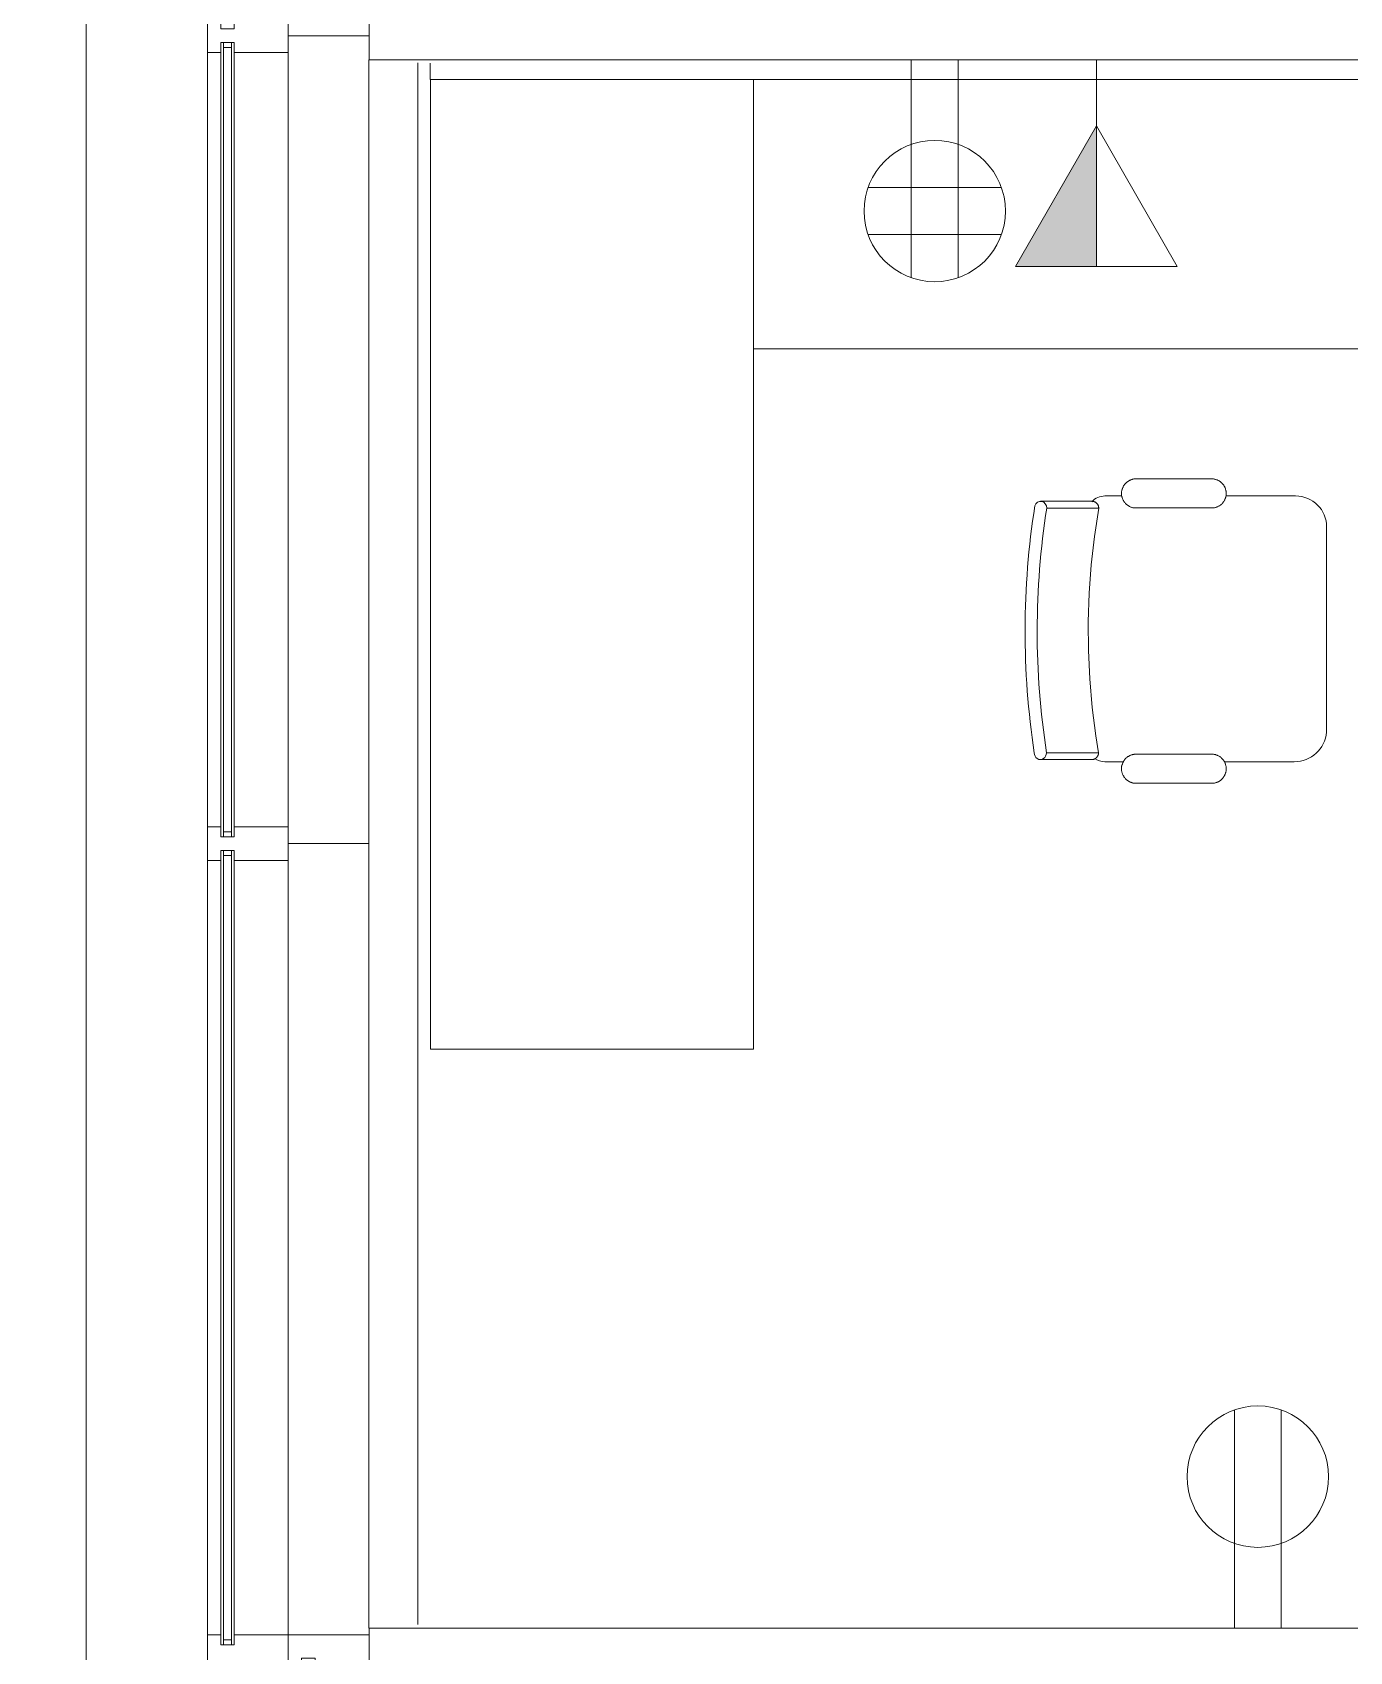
# Model space of a CAD drawing. Header units: inches. Extents: x 1 to 4637, y -664 to 702.
# Drawn here: x 1023 to 1120.8, y -282.6 to -162.4 of the extents above; entities that cross this region are included whole.
import ezdxf

# ---------------------------------------------------------------- set-up
doc = ezdxf.new("R2010")
doc.units = ezdxf.units.IN
doc.header["$MEASUREMENT"] = 0
for name, color, linetype, lineweight in [('A-ANNO-NOTE', 131, 'Continuous', 20), ('A-WALL', 113, 'Continuous', 50), ('B-BASE', 7, 'Continuous', 9), ('I-FURN', 30, 'Continuous', 9), ('I-WALL', 2, 'Continuous', 9), ('NABCA_dwg', 8, 'Continuous', 9), ('NB-WIND-EXT', 7, 'Continuous', 9)]:
    doc.layers.add(name, color=color, linetype=linetype, lineweight=lineweight)

# ---------------------------------------------------------------- blocks, each defined once
blk = doc.blocks.new('Desk - Group 3 - Typical-2416233-New Construction - Tel_Data_Elec Plan')
at = {"layer": 'I-FURN'}
for p, q in [((0, 0), (0, -48)), ((20, -48), (20, 0)), ((48.47, -5.45), (33.22, -5.45)), ((30.92, -7.75), (30.92, -12.93)), ((50.66, -13.04), (50.66, -7.86)), ((29.65, -13.99), (29.65, -19.6)), ((31.81, -19.6), (31.81, -13.99)), ((50.09, -13.99), (50.09, -19.6)), ((52.26, -19.6), (52.26, -13.99)), ((30.92, -20.66), (30.92, -21.91)), ((50.66, -21.91), (50.66, -20.54)), ((31.82, -22.37), (31.82, -26.24)), ((49.99, -26.25), (49.99, -22.39)), ((72, -48), (0, -48)), ((0, -48), (0, -72)), ((0, -48), (20, -48)), ((72, -72), (72, -48)), ((0, -72), (72, -72))]:
    blk.add_line(p, q, dxfattribs=at)
at = {"layer": 'I-FURN', "flags": 128}
for points in [[(31.81, -13.99), (31.81, -13.95), (31.81, -13.9), (31.81, -13.86), (31.8, -13.82), (31.79, -13.78), (31.78, -13.73), (31.77, -13.69), (31.76, -13.65), (31.74, -13.61), (31.73, -13.57), (31.71, -13.53), (31.69, -13.49), (31.67, -13.45), (31.65, -13.42), (31.63, -13.38), (31.6, -13.34), (31.57, -13.31), (31.55, -13.28), (31.52, -13.24), (31.49, -13.21), (31.45, -13.18), (31.42, -13.16), (31.39, -13.13), (31.35, -13.1), (31.32, -13.08), (31.28, -13.06), (31.24, -13.04), (31.2, -13.02), (31.16, -13), (31.12, -12.98), (31.08, -12.97), (31.04, -12.95), (31, -12.94), (30.96, -12.93), (30.92, -12.92), (30.87, -12.92), (30.83, -12.91), (30.79, -12.91), (30.74, -12.91), (30.7, -12.91), (30.66, -12.91), (30.61, -12.91), (30.57, -12.92), (30.53, -12.93), (30.49, -12.94), (30.44, -12.95), (30.4, -12.96), (30.36, -12.97), (30.32, -12.99), (30.28, -13.01), (30.24, -13.02), (30.2, -13.05), (30.17, -13.07), (30.13, -13.09), (30.1, -13.12), (30.06, -13.14), (30.03, -13.17), (30, -13.2), (29.96, -13.23), (29.93, -13.26), (29.91, -13.29), (29.88, -13.33), (29.85, -13.36), (29.83, -13.4), (29.8, -13.43), (29.78, -13.47), (29.76, -13.51), (29.74, -13.55), (29.73, -13.59), (29.71, -13.63), (29.7, -13.67), (29.69, -13.71), (29.68, -13.75), (29.67, -13.79), (29.66, -13.84), (29.66, -13.88), (29.65, -13.92), (29.65, -13.97), (29.65, -13.99)], [(52.26, -13.99), (52.26, -13.95), (52.26, -13.9), (52.25, -13.86), (52.25, -13.82), (52.24, -13.77), (52.23, -13.73), (52.22, -13.69), (52.21, -13.65), (52.19, -13.61), (52.18, -13.57), (52.16, -13.53), (52.14, -13.49), (52.12, -13.45), (52.1, -13.41), (52.07, -13.38), (52.05, -13.34), (52.02, -13.31), (51.99, -13.28), (51.96, -13.24), (51.93, -13.21), (51.9, -13.18), (51.87, -13.15), (51.83, -13.13), (51.8, -13.1), (51.76, -13.08), (51.73, -13.06), (51.69, -13.03), (51.65, -13.01), (51.61, -13), (51.57, -12.98), (51.53, -12.96), (51.49, -12.95), (51.45, -12.94), (51.4, -12.93), (51.36, -12.92), (51.32, -12.92), (51.28, -12.91), (51.23, -12.91), (51.19, -12.91), (51.15, -12.91), (51.1, -12.91), (51.06, -12.91), (51.02, -12.92), (50.97, -12.93), (50.93, -12.93), (50.89, -12.95), (50.85, -12.96), (50.81, -12.97), (50.77, -12.99), (50.73, -13), (50.69, -13.02), (50.65, -13.04), (50.61, -13.07), (50.58, -13.09), (50.54, -13.11), (50.51, -13.14), (50.47, -13.17), (50.44, -13.2), (50.41, -13.23), (50.38, -13.26), (50.35, -13.29), (50.32, -13.32), (50.3, -13.36), (50.27, -13.39), (50.25, -13.43), (50.23, -13.47), (50.21, -13.51), (50.19, -13.55), (50.17, -13.59), (50.16, -13.63), (50.14, -13.67), (50.13, -13.71), (50.12, -13.75), (50.11, -13.79), (50.1, -13.84), (50.1, -13.88), (50.1, -13.92), (50.09, -13.97), (50.09, -13.99)], [(29.65, -19.6), (29.65, -19.64), (29.65, -19.68), (29.66, -19.73), (29.66, -19.77), (29.67, -19.81), (29.68, -19.86), (29.69, -19.9), (29.7, -19.94), (29.72, -19.98), (29.74, -20.02), (29.75, -20.06), (29.77, -20.1), (29.79, -20.14), (29.82, -20.17), (29.84, -20.21), (29.86, -20.24), (29.89, -20.28), (29.92, -20.31), (29.95, -20.34), (29.98, -20.37), (30.01, -20.4), (30.04, -20.43), (30.08, -20.46), (30.11, -20.48), (30.15, -20.51), (30.18, -20.53), (30.22, -20.55), (30.26, -20.57), (30.3, -20.59), (30.34, -20.61), (30.38, -20.62), (30.42, -20.64), (30.46, -20.65), (30.51, -20.66), (30.55, -20.66), (30.59, -20.67), (30.63, -20.68), (30.68, -20.68), (30.72, -20.68), (30.76, -20.68), (30.81, -20.68), (30.85, -20.67), (30.89, -20.67), (30.94, -20.66), (30.98, -20.65), (31.02, -20.64), (31.06, -20.63), (31.1, -20.62), (31.14, -20.6), (31.18, -20.58), (31.22, -20.56), (31.26, -20.54), (31.3, -20.52), (31.33, -20.5), (31.37, -20.47), (31.4, -20.45), (31.44, -20.42), (31.47, -20.39), (31.5, -20.36), (31.53, -20.33), (31.56, -20.3), (31.59, -20.26), (31.61, -20.23), (31.64, -20.19), (31.66, -20.16), (31.68, -20.12), (31.7, -20.08), (31.72, -20.04), (31.74, -20), (31.75, -19.96), (31.77, -19.92), (31.78, -19.88), (31.79, -19.84), (31.8, -19.79), (31.8, -19.75), (31.81, -19.71), (31.81, -19.66), (31.81, -19.62), (31.81, -19.6)], [(50.09, -19.6), (50.09, -19.64), (50.1, -19.69), (50.1, -19.73), (50.11, -19.77), (50.12, -19.81), (50.12, -19.86), (50.14, -19.9), (50.15, -19.94), (50.16, -19.98), (50.18, -20.02), (50.2, -20.06), (50.22, -20.1), (50.24, -20.14), (50.26, -20.17), (50.28, -20.21), (50.31, -20.25), (50.33, -20.28), (50.36, -20.31), (50.39, -20.35), (50.42, -20.38), (50.45, -20.41), (50.49, -20.43), (50.52, -20.46), (50.56, -20.49), (50.59, -20.51), (50.63, -20.53), (50.67, -20.55), (50.71, -20.57), (50.74, -20.59), (50.78, -20.61), (50.83, -20.62), (50.87, -20.64), (50.91, -20.65), (50.95, -20.66), (50.99, -20.67), (51.04, -20.67), (51.08, -20.68), (51.12, -20.68), (51.17, -20.68), (51.21, -20.68), (51.25, -20.68), (51.3, -20.68), (51.34, -20.67), (51.38, -20.66), (51.42, -20.65), (51.47, -20.64), (51.51, -20.63), (51.55, -20.62), (51.59, -20.6), (51.63, -20.58), (51.67, -20.57), (51.71, -20.54), (51.74, -20.52), (51.78, -20.5), (51.82, -20.47), (51.85, -20.45), (51.88, -20.42), (51.92, -20.39), (51.95, -20.36), (51.98, -20.33), (52.01, -20.3), (52.03, -20.26), (52.06, -20.23), (52.08, -20.19), (52.11, -20.16), (52.13, -20.12), (52.15, -20.08), (52.17, -20.04), (52.18, -20), (52.2, -19.96), (52.21, -19.92), (52.22, -19.88), (52.24, -19.84), (52.24, -19.79), (52.25, -19.75), (52.26, -19.71), (52.26, -19.67), (52.26, -19.62), (52.26, -19.6)], [(31.31, -22.88), (31.31, -22.86), (31.31, -22.84), (31.32, -22.82), (31.32, -22.8), (31.32, -22.78), (31.33, -22.76), (31.33, -22.74), (31.34, -22.72), (31.35, -22.7), (31.35, -22.68), (31.36, -22.66), (31.37, -22.64), (31.38, -22.63), (31.39, -22.61), (31.4, -22.59), (31.41, -22.58), (31.43, -22.56), (31.44, -22.54), (31.45, -22.53), (31.47, -22.51), (31.48, -22.5), (31.5, -22.49), (31.51, -22.48), (31.53, -22.46), (31.55, -22.45), (31.56, -22.44), (31.58, -22.43), (31.6, -22.42), (31.62, -22.41), (31.64, -22.41), (31.66, -22.4), (31.67, -22.39), (31.69, -22.39), (31.71, -22.38), (31.73, -22.38), (31.75, -22.38), (31.77, -22.37), (31.79, -22.37), (31.81, -22.37), (31.82, -22.37)], [(31.82, -22.37), (33.92, -22.69), (36.03, -22.93), (38.15, -23.09), (40.27, -23.16), (42.39, -23.14), (44.51, -23.04), (46.63, -22.86), (48.74, -22.59), (49.99, -22.39)], [(49.99, -22.39), (50.01, -22.39), (50.03, -22.39), (50.05, -22.39), (50.07, -22.4), (50.09, -22.4), (50.11, -22.4), (50.13, -22.41), (50.15, -22.41), (50.17, -22.42), (50.19, -22.43), (50.21, -22.44), (50.22, -22.45), (50.24, -22.46), (50.26, -22.47), (50.28, -22.48), (50.29, -22.49), (50.31, -22.5), (50.32, -22.51), (50.34, -22.53), (50.35, -22.54), (50.37, -22.56), (50.38, -22.57), (50.39, -22.59), (50.41, -22.6), (50.42, -22.62), (50.43, -22.64), (50.44, -22.66), (50.45, -22.67), (50.46, -22.69), (50.46, -22.71), (50.47, -22.73), (50.48, -22.75), (50.48, -22.77), (50.49, -22.79), (50.49, -22.81), (50.49, -22.83), (50.5, -22.85), (50.5, -22.87), (50.5, -22.89), (50.5, -22.9)], [(31.31, -23.08), (31.31, -22.95), (31.31, -22.89), (31.31, -22.88)], [(31.31, -22.88), (31.31, -22.91), (31.31, -23), (31.31, -23.15), (31.31, -23.36), (31.31, -23.63), (31.31, -23.97), (31.31, -24.36), (31.31, -24.8), (31.31, -25.31), (31.31, -25.87), (31.31, -26.49), (31.31, -26.69)], [(50.5, -26.71), (50.5, -26.07), (50.5, -25.49), (50.5, -24.97), (50.5, -24.5), (50.5, -24.1), (50.5, -23.75), (50.5, -23.46), (50.5, -23.23), (50.5, -23.06), (50.5, -22.95), (50.5, -22.9), (50.5, -22.9)], [(50.5, -22.9), (50.5, -22.93), (50.5, -23.02), (50.5, -23.1)]]:
    blk.add_lwpolyline(points, dxfattribs=at)
at = {"layer": 'I-FURN'}
for centre, radius, start, end in [((33.22, -7.75), 2.3, 90, 180), ((48.24, -7.86), 2.42, 0, 84.6807), ((32.24, -21.91), 1.32, 180, 227.8127), ((49.34, -21.91), 1.32, 324.2773, 0)]:
    blk.add_arc(centre, radius, start, end, dxfattribs=at)
for centre, major_axis, ratio, start_param, end_param in [((31.82, -23.08), (0.507, 0), 0.99468, 3.097536, 3.287158), ((49.99, -23.1), (0.507, 0), 0.99468, 0, 0.261799), ((31.82, -26.69), (-0.507, 0), 0.899459, 4.712389, 7.511412), ((40.95, 20.81), (53.09, 0), 0.899459, 4.539475, 4.883411), ((49.99, -26.71), (-0.507, 0), 0.899459, 1.570796, 4.712389), ((40.95, 20.81), (54.09, 0), 0.899459, 4.539505, 4.880219)]:
    blk.add_ellipse(centre, major_axis=major_axis, ratio=ratio, start_param=start_param, end_param=end_param, dxfattribs=at)
blk = doc.blocks.new('NABCA_dwg_MA-2900-8th-120718_dwg-2391440-New Construction - Test Fit Plan-2421454-New Construction - Tel_Data_Elec Plan')
at = {"layer": 'B-BASE'}
for p, q in [((-8363.41, -3403.98), (-8364.01, -3403.98)), ((-8359.21, -3403.1), (-8353.21, -3403.1)), ((-8365.21, -3404.35), (-8365.21, -3461.85)), ((-8353.21, -3521.1), (-8353.21, -3405.12)), ((-8349.59, -3405.12), (-8349.59, -3521.1)), ((-8363.41, -3462.23), (-8364.01, -3462.23)), ((-8359.21, -3463.1), (-8353.21, -3463.1)), ((-8363.41, -3463.98), (-8364.01, -3463.98)), ((-8363.41, -3522.23), (-8364.01, -3522.23))]:
    blk.add_line(p, q, dxfattribs=at)
at = {"layer": 'B-BASE', "flags": 128}
for points in [[(-5935.21, -3896.6), (-5935.21, -3904.1), (-8374.21, -3904.1), (-8374.21, -2881.08), (-8378.21, -2881.08), (-8378.21, -2538.1), (-5818.21, -2538.1), (-5818.21, -2548.1)], [(-8359.21, -3404.35), (-8359.21, -3461.35), (-8359.21, -3464.85), (-8359.21, -3521.85), (-8353.21, -3521.85)], [(-8359.21, -3461.85), (-8363.21, -3461.85), (-8363.21, -3462.6), (-8364.21, -3462.6), (-8364.21, -3461.85), (-8365.21, -3461.85), (-8365.21, -3464.35), (-8364.21, -3464.35), (-8364.21, -3463.6), (-8363.21, -3463.6), (-8363.21, -3464.35), (-8359.21, -3464.35)], [(-8365.21, -3464.35), (-8365.21, -3521.85), (-8364.21, -3521.85), (-8364.21, -3522.6), (-8363.21, -3522.6), (-8363.21, -3521.85), (-8359.21, -3521.85), (-8359.21, -3524.35), (-8365.21, -3524.35), (-8365.21, -3521.85)], [(-8359.21, -3521.85), (-8359.21, -3524.35), (-8358.21, -3524.35), (-8358.21, -3523.6), (-8357.21, -3523.6), (-8357.21, -3524.35), (-8353.21, -3524.35)]]:
    blk.add_lwpolyline(points, dxfattribs=at)
blk.add_lwpolyline([(-8363.21, -3403.6), (-8364.21, -3403.6), (-8364.21, -3404.35), (-8365.21, -3404.35), (-8365.21, -3401.85), (-8364.21, -3401.85), (-8364.21, -3402.6), (-8363.21, -3402.6), (-8363.21, -3401.85), (-8359.21, -3401.85), (-8359.21, -3404.35), (-8363.21, -3404.35)], close=True, dxfattribs=at)
at = {"layer": 'NB-WIND-EXT'}
for p, q in [((-8364.01, -3403.6), (-8364.01, -3462.6)), ((-8363.41, -3403.6), (-8363.41, -3462.6)), ((-8364.21, -3404.35), (-8364.21, -3462.6)), ((-8363.21, -3404.35), (-8363.21, -3462.6)), ((-8364.21, -3463.6), (-8364.21, -3521.85)), ((-8364.01, -3463.6), (-8364.01, -3522.6)), ((-8363.41, -3463.6), (-8363.41, -3522.6)), ((-8363.21, -3463.6), (-8363.21, -3521.85))]:
    blk.add_line(p, q, dxfattribs=at)
blk = doc.blocks.new('NABCA_dwg-2391440-New Construction - Tel_Data_Elec Plan')
at = {"layer": 'A-WALL', "color": 250, "lineweight": 20}
for p, q in [((1749.27, -164.38), (1749.27, -164.63)), ((1749.27, -280.6), (1749.27, -280.85))]:
    blk.add_line(p, q, dxfattribs=at)
at = {"layer": 'I-FURN', "color": 7}
blk.add_line((1753.82, -164.63), (1753.82, -165.86), dxfattribs=at)
blk.add_blockref('NABCA_dwg_MA-2900-8th-120718_dwg-2391440-New Construction - Test Fit Plan-2421454-New Construction - Tel_Data_Elec Plan', (10102.48, 3240.5))

msp = doc.modelspace()

# ---------------------------------------------------------------- hatches: boundary and pattern name
at = {"layer": 'A-ANNO-NOTE', "lineweight": 9}
msp.add_hatch(color=256, dxfattribs=at).paths.add_polyline_path([(1102.04, -179.75), (1102.04, -169.29), (1096.04, -179.75)], flags=0)

# ---------------------------------------------------------------- linework, layer by layer
at = {"layer": 'A-ANNO-NOTE'}
for p, q in [((1088.3, -164.38), (1088.3, -180.57)), ((1091.78, -164.38), (1091.78, -180.57)), ((1102.04, -164.38), (1102.04, -179.75)), ((1102.04, -169.29), (1096.04, -179.75)), ((1102.04, -169.29), (1096.04, -179.75)), ((1102.04, -179.75), (1102.04, -169.29)), ((1102.04, -169.29), (1108.04, -179.75)), ((1085.09, -173.88), (1094.99, -173.88)), ((1085.09, -177.36), (1094.99, -177.36)), ((1096.04, -179.75), (1102.04, -179.75)), ((1096.04, -179.75), (1108.04, -179.75)), ((1112.29, -280.85), (1112.29, -264.65)), ((1115.77, -280.85), (1115.77, -264.65))]:
    msp.add_line(p, q, dxfattribs=at)
for centre in [(1090.04, -175.62), (1114.03, -269.61)]:
    msp.add_circle(centre, 5.25, dxfattribs=at)
at = {"layer": 'I-WALL', "color": 250, "lineweight": 20}
for p, q in [((1048.04, -160.88), (1048.04, -164.38)), ((1048.04, -164.38), (1203.66, -164.38)), ((1259.41, -280.85), (1048.04, -280.85)), ((1048.04, -280.85), (1048.04, -284.35))]:
    msp.add_line(p, q, dxfattribs=at)

# ---------------------------------------------------------------- block references
at = {"layer": 'I-FURN', "rotation": 269.9999999999997}
msp.add_blockref('Desk - Group 3 - Typical-2416233-New Construction - Tel_Data_Elec Plan', (1124.59, -165.86), dxfattribs=at)
at = {"layer": 'NABCA_dwg', "color": 7}
msp.add_blockref('NABCA_dwg-2391440-New Construction - Tel_Data_Elec Plan', (-701.24, 0), dxfattribs=at)

doc.saveas('drawing.dxf')
